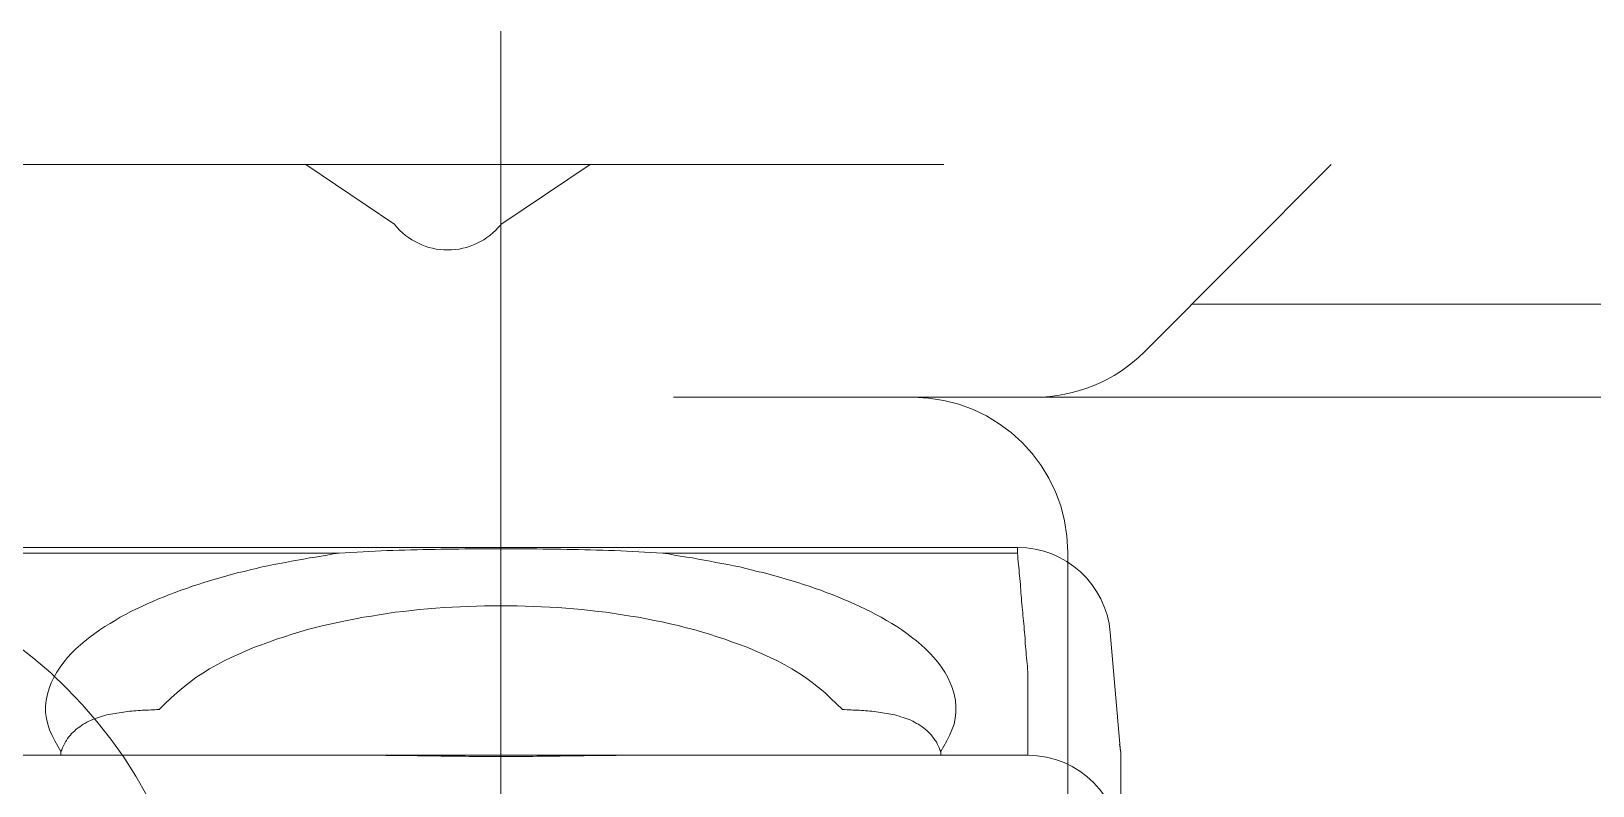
# Model space of a CAD drawing. Units: millimetres at full size, sheet at 1:30. Extents: x -17796 to 21385, y -23279 to 7734.
# Drawn here: x -4924.4 to -4874, y -2856.1 to -2831.8 of the extents above; entities that cross this region are included whole.
import ezdxf

# ---------------------------------------------------------------- set-up
doc = ezdxf.new("R2010")
doc.units = ezdxf.units.MM
doc.header["$LTSCALE"] = 30
doc.linetypes.add('DASHED2', pattern=[3, 2, -1])
doc.layers.add('3-B_仕上線（タイル・', color=7, linetype='Continuous', lineweight=18)
doc.layers.add('E-8_緑点線', color=7, linetype='DASHED2', lineweight=9)

# ---------------------------------------------------------------- blocks, each defined once
blk = doc.blocks.new('1')
at = {"layer": 'E-8_緑点線'}
for p, q in [((125.12, -178.13), (125.12, -131.97)), ((679.41, -136.27), (18.22, -136.27)), ((121.7, -138.2), (118.83, -136.27)), ((125.12, -138.2), (128, -136.27)), ((145.87, -142.31), (151.91, -136.27)), ((147.41, -140.77), (191.1, -140.77)), ((125.12, -181.81), (125.12, -141.81)), ((40.69, -143.77), (171.35, -143.77)), ((108.46, -148.61), (112.85, -148.61)), ((108.46, -148.61), (112.85, -148.61)), ((108.46, -148.79), (119.91, -148.79)), ((112.85, -148.61), (113.93, -148.61)), ((112.85, -148.61), (113.93, -148.61)), ((113.93, -148.61), (122.74, -148.61)), ((113.93, -148.61), (122.74, -148.61)), ((113.93, -148.61), (122.74, -148.61)), ((113.93, -148.61), (122.74, -148.61)), ((122.74, -148.61), (126.99, -148.61)), ((122.74, -148.61), (126.99, -148.61)), ((126.99, -148.61), (128.24, -148.61)), ((126.99, -148.61), (128.24, -148.61)), ((128.24, -148.61), (141.79, -148.61)), ((128.24, -148.61), (141.79, -148.61)), ((130.34, -148.79), (141.79, -148.79)), ((130.34, -148.79), (141.79, -148.79)), ((141.79, -148.61), (141.79, -148.79)), ((141.79, -148.61), (141.79, -148.79)), ((143.41, -163.77), (143.41, -148.75)), ((144.78, -151.35), (145.1, -155.07)), ((144.78, -151.35), (145.1, -155.07)), ((142.12, -153.56), (142.12, -155.19)), ((110.93, -155.31), (108.12, -155.31)), ((112.79, -155.31), (110.93, -155.31)), ((112.79, -155.31), (110.93, -155.31)), ((112.79, -155.31), (115.82, -155.31)), ((112.79, -155.31), (115.82, -155.31)), ((115.82, -155.31), (120.89, -155.31)), ((115.82, -155.31), (120.89, -155.31)), ((120.89, -155.31), (129.35, -155.31)), ((120.89, -155.31), (129.35, -155.31)), ((129.35, -155.31), (134.43, -155.31)), ((129.35, -155.31), (134.43, -155.31)), ((134.43, -155.31), (137.46, -155.31)), ((137.46, -155.31), (139.31, -155.31)), ((139.31, -155.31), (142.12, -155.31)), ((139.31, -155.31), (142.12, -155.31)), ((142.12, -155.19), (142.12, -155.31)), ((145.12, -158.01), (145.12, -155.31)), ((145.12, -158.01), (145.12, -155.31))]:
    blk.add_line(p, q, dxfattribs=at)
for points in [[(108.46, -148.61), (112.85, -148.61), (113.93, -148.61)], [(108.46, -148.61), (108.46, -148.79), (119.91, -148.79)], [(108.46, -148.61), (112.85, -148.61), (113.93, -148.61)], [(119.91, -148.79), (119.72, -148.82), (119.52, -148.86), (119.33, -148.89), (119.14, -148.92), (118.95, -148.95), (118.76, -148.99), (118.56, -149.02), (118.37, -149.05), (118.18, -149.09), (117.99, -149.13), (117.8, -149.16), (117.61, -149.2), (117.42, -149.24), (117.23, -149.29), (117.04, -149.33), (116.85, -149.38), (116.66, -149.42), (116.47, -149.47), (116.29, -149.52), (116.1, -149.58), (115.91, -149.63), (115.73, -149.69), (115.54, -149.74), (115.36, -149.8), (115.17, -149.86), (114.99, -149.93), (114.8, -149.99), (114.62, -150.06), (114.44, -150.13), (114.26, -150.2), (114.08, -150.27), (113.9, -150.35), (113.72, -150.43), (113.54, -150.51), (113.37, -150.59), (113.19, -150.68), (113.02, -150.77), (112.85, -150.86), (112.68, -150.96)], [(119.91, -148.79), (119.72, -148.82), (119.52, -148.86), (119.33, -148.89), (119.14, -148.92), (118.95, -148.95), (118.76, -148.99), (118.56, -149.02), (118.37, -149.05), (118.18, -149.09), (117.99, -149.13), (117.8, -149.16), (117.61, -149.2), (117.42, -149.24), (117.23, -149.29), (117.04, -149.33), (116.85, -149.38), (116.66, -149.42), (116.47, -149.47), (116.29, -149.52), (116.1, -149.58), (115.91, -149.63), (115.73, -149.69), (115.54, -149.74), (115.36, -149.8), (115.17, -149.86), (114.99, -149.93), (114.8, -149.99), (114.62, -150.06), (114.44, -150.13), (114.26, -150.2), (114.08, -150.27), (113.9, -150.35), (113.72, -150.43), (113.54, -150.51), (113.37, -150.59), (113.19, -150.68), (113.02, -150.77), (112.85, -150.86), (112.68, -150.96)], [(119.91, -148.79), (120.1, -148.78), (120.29, -148.77), (120.49, -148.76), (120.68, -148.75), (120.87, -148.74), (121.07, -148.73), (121.26, -148.72), (121.45, -148.71), (121.64, -148.71), (121.84, -148.7), (122.03, -148.7), (122.22, -148.69), (122.42, -148.69), (122.61, -148.68), (122.8, -148.68), (123, -148.68), (123.19, -148.67), (123.38, -148.67), (123.58, -148.67), (123.77, -148.67), (123.96, -148.66), (124.16, -148.66), (124.35, -148.66), (124.54, -148.66), (124.74, -148.66), (124.93, -148.66), (125.12, -148.66), (125.32, -148.66), (125.51, -148.66), (125.7, -148.66), (125.9, -148.66), (126.09, -148.66), (126.28, -148.66), (126.48, -148.67), (126.67, -148.67), (126.86, -148.67), (127.06, -148.67), (127.25, -148.68), (127.44, -148.68)], [(119.91, -148.79), (120.1, -148.78), (120.29, -148.77), (120.49, -148.76), (120.68, -148.75), (120.87, -148.74), (121.07, -148.73), (121.26, -148.72), (121.45, -148.71), (121.64, -148.71), (121.84, -148.7), (122.03, -148.7), (122.22, -148.69), (122.42, -148.69), (122.61, -148.68), (122.8, -148.68), (123, -148.68), (123.19, -148.67), (123.38, -148.67), (123.58, -148.67), (123.77, -148.67), (123.96, -148.66), (124.16, -148.66), (124.35, -148.66), (124.54, -148.66), (124.74, -148.66), (124.93, -148.66), (125.12, -148.66), (125.32, -148.66), (125.51, -148.66), (125.7, -148.66), (125.9, -148.66), (126.09, -148.66), (126.28, -148.66), (126.48, -148.67), (126.67, -148.67), (126.86, -148.67), (127.06, -148.67), (127.25, -148.68), (127.44, -148.68)], [(122.74, -148.61), (126.99, -148.61), (128.24, -148.61), (141.79, -148.61)], [(122.74, -148.61), (126.99, -148.61), (128.24, -148.61), (141.79, -148.61)], [(127.44, -148.68), (127.63, -148.68), (127.83, -148.69), (128.02, -148.69), (128.21, -148.7), (128.41, -148.7), (128.6, -148.71), (128.79, -148.71), (128.99, -148.72), (129.18, -148.73), (129.37, -148.74), (129.57, -148.75), (129.76, -148.76), (129.95, -148.77), (130.14, -148.78), (130.34, -148.79)], [(127.44, -148.68), (127.63, -148.68), (127.83, -148.69), (128.02, -148.69), (128.21, -148.7), (128.41, -148.7), (128.6, -148.71), (128.79, -148.71), (128.99, -148.72), (129.18, -148.73), (129.37, -148.74), (129.57, -148.75), (129.76, -148.76), (129.95, -148.77), (130.14, -148.78), (130.34, -148.79)], [(135.44, -149.99), (135.26, -149.93), (135.07, -149.86), (134.89, -149.8), (134.7, -149.74), (134.52, -149.69), (134.33, -149.63), (134.15, -149.58), (133.96, -149.52), (133.77, -149.47), (133.58, -149.42), (133.39, -149.38), (133.2, -149.33), (133.02, -149.29), (132.83, -149.24), (132.64, -149.2), (132.45, -149.16), (132.25, -149.13), (132.06, -149.09), (131.87, -149.05), (131.68, -149.02), (131.49, -148.99), (131.3, -148.95), (131.11, -148.92), (130.91, -148.89), (130.72, -148.86), (130.53, -148.82), (130.34, -148.79)], [(135.44, -149.99), (135.26, -149.93), (135.07, -149.86), (134.89, -149.8), (134.7, -149.74), (134.52, -149.69), (134.33, -149.63), (134.15, -149.58), (133.96, -149.52), (133.77, -149.47), (133.58, -149.42), (133.39, -149.38), (133.2, -149.33), (133.02, -149.29), (132.83, -149.24), (132.64, -149.2), (132.45, -149.16), (132.25, -149.13), (132.06, -149.09), (131.87, -149.05), (131.68, -149.02), (131.49, -148.99), (131.3, -148.95), (131.11, -148.92), (130.91, -148.89), (130.72, -148.86), (130.53, -148.82), (130.34, -148.79)], [(141.79, -148.79), (141.8, -148.88), (141.8, -148.98), (141.81, -149.07), (141.82, -149.16), (141.83, -149.25), (141.84, -149.34), (141.84, -149.43), (141.85, -149.52), (141.86, -149.61), (141.87, -149.71), (141.88, -149.8), (141.88, -149.89), (141.89, -149.98), (141.9, -150.07), (141.91, -150.16), (141.92, -150.25), (141.92, -150.34), (141.93, -150.44), (141.94, -150.53), (141.95, -150.62), (141.96, -150.71), (141.96, -150.8), (141.97, -150.89), (141.98, -150.98), (141.99, -151.07), (142, -151.16), (142, -151.26), (142.01, -151.35), (142.02, -151.44), (142.03, -151.53), (142.03, -151.62), (142.04, -151.71), (142.05, -151.8), (142.06, -151.89), (142.07, -151.99), (142.07, -152.08), (142.08, -152.17), (142.09, -152.26), (142.1, -152.35)], [(141.79, -148.79), (141.8, -148.88), (141.8, -148.98), (141.81, -149.07), (141.82, -149.16), (141.83, -149.25), (141.84, -149.34), (141.84, -149.43), (141.85, -149.52), (141.86, -149.61), (141.87, -149.71), (141.88, -149.8), (141.88, -149.89), (141.89, -149.98), (141.9, -150.07), (141.91, -150.16), (141.92, -150.25), (141.92, -150.34), (141.93, -150.44), (141.94, -150.53), (141.95, -150.62), (141.96, -150.71), (141.96, -150.8), (141.97, -150.89), (141.98, -150.98), (141.99, -151.07), (142, -151.16), (142, -151.26), (142.01, -151.35), (142.02, -151.44), (142.03, -151.53), (142.03, -151.62), (142.04, -151.71), (142.05, -151.8), (142.06, -151.89), (142.07, -151.99), (142.07, -152.08), (142.08, -152.17), (142.09, -152.26), (142.1, -152.35)], [(139.31, -155.19), (139.41, -155.02), (139.51, -154.84), (139.59, -154.67), (139.67, -154.49), (139.74, -154.31), (139.78, -154.12), (139.8, -153.93), (139.8, -153.73), (139.79, -153.54), (139.75, -153.34), (139.69, -153.16), (139.62, -152.97), (139.54, -152.8), (139.44, -152.63), (139.34, -152.47), (139.22, -152.31), (139.09, -152.16), (138.96, -152.02), (138.82, -151.88), (138.68, -151.75), (138.53, -151.62), (138.37, -151.5), (138.22, -151.38), (138.06, -151.27), (137.9, -151.16), (137.73, -151.06), (137.56, -150.96), (137.39, -150.86), (137.22, -150.77), (137.05, -150.68), (136.88, -150.6), (136.7, -150.51), (136.52, -150.43), (136.35, -150.35), (136.17, -150.28), (135.99, -150.2), (135.81, -150.13), (135.62, -150.06), (135.44, -149.99)], [(139.31, -155.19), (139.41, -155.02), (139.51, -154.84), (139.59, -154.67), (139.67, -154.49), (139.74, -154.31), (139.78, -154.12), (139.8, -153.93), (139.8, -153.73), (139.79, -153.54), (139.75, -153.34), (139.69, -153.16), (139.62, -152.97), (139.54, -152.8), (139.44, -152.63), (139.34, -152.47), (139.22, -152.31), (139.09, -152.16), (138.96, -152.02), (138.82, -151.88), (138.68, -151.75), (138.53, -151.62), (138.37, -151.5), (138.22, -151.38), (138.06, -151.27), (137.9, -151.16), (137.73, -151.06), (137.56, -150.96), (137.39, -150.86), (137.22, -150.77), (137.05, -150.68), (136.88, -150.6), (136.7, -150.51), (136.52, -150.43), (136.35, -150.35), (136.17, -150.28), (135.99, -150.2), (135.81, -150.13), (135.62, -150.06), (135.44, -149.99)], [(126.7, -150.53), (126.43, -150.52), (126.17, -150.51), (125.91, -150.5), (125.65, -150.49), (125.38, -150.49), (125.12, -150.49), (124.86, -150.49), (124.6, -150.49), (124.34, -150.5), (124.07, -150.51), (123.81, -150.52), (123.55, -150.53), (123.29, -150.55), (123.03, -150.57), (122.77, -150.59), (122.5, -150.61), (122.24, -150.64), (121.98, -150.67), (121.72, -150.7), (121.46, -150.74), (121.2, -150.78), (120.95, -150.82), (120.69, -150.86), (120.43, -150.91), (120.17, -150.96), (119.91, -151.02), (119.66, -151.07), (119.4, -151.13), (119.15, -151.19), (118.89, -151.26), (118.64, -151.33), (118.39, -151.41), (118.14, -151.49), (117.89, -151.57), (117.64, -151.66), (117.4, -151.75), (117.15, -151.84), (116.91, -151.94), (116.67, -152.05)], [(126.7, -150.53), (126.43, -150.52), (126.17, -150.51), (125.91, -150.5), (125.65, -150.49), (125.38, -150.49), (125.12, -150.49), (124.86, -150.49), (124.6, -150.49), (124.34, -150.5), (124.07, -150.51), (123.81, -150.52), (123.55, -150.53), (123.29, -150.55), (123.03, -150.57), (122.77, -150.59), (122.5, -150.61), (122.24, -150.64), (121.98, -150.67), (121.72, -150.7), (121.46, -150.74), (121.2, -150.78), (120.95, -150.82), (120.69, -150.86), (120.43, -150.91), (120.17, -150.96), (119.91, -151.02), (119.66, -151.07), (119.4, -151.13), (119.15, -151.19), (118.89, -151.26), (118.64, -151.33), (118.39, -151.41), (118.14, -151.49), (117.89, -151.57), (117.64, -151.66), (117.4, -151.75), (117.15, -151.84), (116.91, -151.94), (116.67, -152.05)], [(136.14, -153.83), (135.95, -153.65), (135.76, -153.47), (135.57, -153.29), (135.37, -153.12), (135.16, -152.96), (134.95, -152.8), (134.74, -152.66), (134.51, -152.52), (134.28, -152.39), (134.05, -152.27), (133.81, -152.16), (133.57, -152.05), (133.33, -151.94), (133.09, -151.84), (132.85, -151.75), (132.6, -151.66), (132.35, -151.57), (132.1, -151.49), (131.85, -151.41), (131.6, -151.33), (131.35, -151.26), (131.1, -151.2), (130.84, -151.13), (130.59, -151.07), (130.33, -151.01), (130.07, -150.96), (129.82, -150.91), (129.56, -150.86), (129.3, -150.82), (129.04, -150.78), (128.78, -150.74), (128.52, -150.7), (128.26, -150.67), (128, -150.64), (127.74, -150.61), (127.48, -150.59), (127.22, -150.57), (126.96, -150.55), (126.7, -150.53)], [(136.14, -153.83), (135.95, -153.65), (135.76, -153.47), (135.57, -153.29), (135.37, -153.12), (135.16, -152.96), (134.95, -152.8), (134.74, -152.66), (134.51, -152.52), (134.28, -152.39), (134.05, -152.27), (133.81, -152.16), (133.57, -152.05), (133.33, -151.94), (133.09, -151.84), (132.85, -151.75), (132.6, -151.66), (132.35, -151.57), (132.1, -151.49), (131.85, -151.41), (131.6, -151.33), (131.35, -151.26), (131.1, -151.2), (130.84, -151.13), (130.59, -151.07), (130.33, -151.01), (130.07, -150.96), (129.82, -150.91), (129.56, -150.86), (129.3, -150.82), (129.04, -150.78), (128.78, -150.74), (128.52, -150.7), (128.26, -150.67), (128, -150.64), (127.74, -150.61), (127.48, -150.59), (127.22, -150.57), (126.96, -150.55), (126.7, -150.53)], [(112.68, -150.96), (112.52, -151.06), (112.35, -151.16), (112.19, -151.27), (112.03, -151.38), (111.87, -151.5), (111.72, -151.62), (111.57, -151.75), (111.42, -151.88), (111.28, -152.02), (111.15, -152.16), (111.03, -152.31), (110.91, -152.47), (110.8, -152.63), (110.71, -152.8), (110.62, -152.97), (110.55, -153.16), (110.5, -153.34), (110.46, -153.54), (110.44, -153.73), (110.44, -153.93), (110.47, -154.12), (110.51, -154.31), (110.57, -154.49), (110.65, -154.67), (110.74, -154.84), (110.83, -155.02), (110.93, -155.19)], [(112.68, -150.96), (112.52, -151.06), (112.35, -151.16), (112.19, -151.27), (112.03, -151.38), (111.87, -151.5), (111.72, -151.62), (111.57, -151.75), (111.42, -151.88), (111.28, -152.02), (111.15, -152.16), (111.03, -152.31), (110.91, -152.47), (110.8, -152.63), (110.71, -152.8), (110.62, -152.97), (110.55, -153.16), (110.5, -153.34), (110.46, -153.54), (110.44, -153.73), (110.44, -153.93), (110.47, -154.12), (110.51, -154.31), (110.57, -154.49), (110.65, -154.67), (110.74, -154.84), (110.83, -155.02), (110.93, -155.19)], [(116.67, -152.05), (116.43, -152.16), (116.2, -152.27), (115.96, -152.39), (115.73, -152.52), (115.51, -152.66), (115.29, -152.8), (115.08, -152.96), (114.88, -153.12), (114.68, -153.29), (114.48, -153.47), (114.29, -153.65), (114.1, -153.83)], [(116.67, -152.05), (116.43, -152.16), (116.2, -152.27), (115.96, -152.39), (115.73, -152.52), (115.51, -152.66), (115.29, -152.8), (115.08, -152.96), (114.88, -153.12), (114.68, -153.29), (114.48, -153.47), (114.29, -153.65), (114.1, -153.83)], [(142.1, -152.35), (142.11, -152.44), (142.11, -152.53), (142.12, -152.62)], [(142.1, -152.35), (142.11, -152.44), (142.11, -152.53), (142.12, -152.62)], [(142.12, -153.56), (142.12, -153.53), (142.12, -153.5), (142.12, -153.47), (142.12, -153.44), (142.12, -153.41), (142.12, -153.38), (142.12, -153.34), (142.12, -153.31), (142.12, -153.28), (142.12, -153.25), (142.12, -153.22), (142.12, -153.19), (142.12, -153.16), (142.12, -153.13), (142.12, -153.09), (142.12, -153.06), (142.12, -153.03), (142.12, -153), (142.12, -152.97), (142.12, -152.94), (142.12, -152.91), (142.12, -152.87), (142.12, -152.84), (142.12, -152.81), (142.12, -152.78), (142.12, -152.75), (142.12, -152.72), (142.12, -152.69), (142.12, -152.66), (142.12, -152.62)], [(142.12, -153.56), (142.12, -153.53), (142.12, -153.5), (142.12, -153.47), (142.12, -153.44), (142.12, -153.41), (142.12, -153.38), (142.12, -153.34), (142.12, -153.31), (142.12, -153.28), (142.12, -153.25), (142.12, -153.22), (142.12, -153.19), (142.12, -153.16), (142.12, -153.13), (142.12, -153.09), (142.12, -153.06), (142.12, -153.03), (142.12, -153), (142.12, -152.97), (142.12, -152.94), (142.12, -152.91), (142.12, -152.87), (142.12, -152.84), (142.12, -152.81), (142.12, -152.78), (142.12, -152.75), (142.12, -152.72), (142.12, -152.69), (142.12, -152.66), (142.12, -152.62)], [(142.12, -153.56), (142.12, -155.19), (142.12, -155.31)], [(114.1, -153.83), (114.03, -153.83), (113.97, -153.84), (113.9, -153.84), (113.83, -153.84), (113.76, -153.85), (113.69, -153.85), (113.63, -153.86), (113.56, -153.86), (113.49, -153.87), (113.42, -153.87), (113.35, -153.88), (113.29, -153.88), (113.22, -153.89), (113.15, -153.89), (113.08, -153.9), (113.02, -153.91), (112.95, -153.92), (112.88, -153.93), (112.81, -153.94), (112.74, -153.95), (112.68, -153.96), (112.61, -153.97), (112.54, -153.98), (112.48, -154), (112.41, -154.01), (112.34, -154.03), (112.28, -154.05), (112.21, -154.07), (112.15, -154.09), (112.08, -154.11), (112.02, -154.13), (111.96, -154.16), (111.89, -154.19), (111.83, -154.21), (111.77, -154.24), (111.71, -154.28), (111.65, -154.31), (111.6, -154.35), (111.54, -154.39)], [(114.1, -153.83), (114.03, -153.83), (113.97, -153.84), (113.9, -153.84), (113.83, -153.84), (113.76, -153.85), (113.69, -153.85), (113.63, -153.86), (113.56, -153.86), (113.49, -153.87), (113.42, -153.87), (113.35, -153.88), (113.29, -153.88), (113.22, -153.89), (113.15, -153.89), (113.08, -153.9), (113.02, -153.91), (112.95, -153.92), (112.88, -153.93), (112.81, -153.94), (112.74, -153.95), (112.68, -153.96), (112.61, -153.97), (112.54, -153.98), (112.48, -154), (112.41, -154.01), (112.34, -154.03), (112.28, -154.05), (112.21, -154.07), (112.15, -154.09), (112.08, -154.11), (112.02, -154.13), (111.96, -154.16), (111.89, -154.19), (111.83, -154.21), (111.77, -154.24), (111.71, -154.28), (111.65, -154.31), (111.6, -154.35), (111.54, -154.39)], [(137.16, -153.9), (137.09, -153.89), (137.03, -153.89), (136.96, -153.88), (136.89, -153.88), (136.82, -153.87), (136.76, -153.87), (136.69, -153.86), (136.62, -153.86), (136.55, -153.85), (136.48, -153.85), (136.42, -153.84), (136.35, -153.84), (136.28, -153.84), (136.21, -153.83), (136.14, -153.83)], [(137.37, -153.93), (137.3, -153.92), (137.23, -153.91), (137.16, -153.9), (137.09, -153.89), (137.03, -153.89), (136.96, -153.88), (136.89, -153.88), (136.82, -153.87), (136.76, -153.87), (136.69, -153.86), (136.62, -153.86), (136.55, -153.85), (136.48, -153.85), (136.42, -153.84), (136.35, -153.84), (136.28, -153.84), (136.21, -153.83), (136.14, -153.83)], [(139.31, -155.19), (139.28, -155.13), (139.26, -155.07), (139.23, -155), (139.2, -154.94), (139.17, -154.88), (139.13, -154.83), (139.09, -154.77), (139.05, -154.71), (139.01, -154.66), (138.96, -154.61), (138.92, -154.56), (138.87, -154.52), (138.81, -154.47), (138.76, -154.43), (138.71, -154.39), (138.65, -154.35), (138.59, -154.31), (138.53, -154.28), (138.47, -154.24), (138.41, -154.21), (138.35, -154.18), (138.29, -154.16), (138.23, -154.13), (138.16, -154.11), (138.1, -154.09), (138.03, -154.07), (137.97, -154.05), (137.9, -154.03), (137.83, -154.01), (137.77, -154), (137.7, -153.98), (137.64, -153.97), (137.57, -153.96), (137.5, -153.95), (137.43, -153.94), (137.37, -153.93), (137.3, -153.92), (137.23, -153.91), (137.16, -153.9)], [(139.31, -155.2), (139.31, -155.2), (139.31, -155.19), (139.31, -155.19), (139.28, -155.13), (139.26, -155.07), (139.23, -155), (139.2, -154.94), (139.17, -154.88), (139.13, -154.83), (139.09, -154.77), (139.05, -154.71), (139.01, -154.66), (138.96, -154.61), (138.92, -154.56), (138.87, -154.52), (138.81, -154.47), (138.76, -154.43), (138.71, -154.39), (138.65, -154.35), (138.59, -154.31), (138.53, -154.28), (138.47, -154.24), (138.41, -154.21), (138.35, -154.18), (138.29, -154.16), (138.23, -154.13), (138.16, -154.11), (138.1, -154.09), (138.03, -154.07), (137.97, -154.05), (137.9, -154.03), (137.83, -154.01), (137.77, -154), (137.7, -153.98), (137.64, -153.97), (137.57, -153.96), (137.5, -153.95), (137.43, -153.94), (137.37, -153.93)], [(111.54, -154.39), (111.49, -154.43), (111.43, -154.47), (111.38, -154.52), (111.33, -154.56), (111.28, -154.61), (111.24, -154.66), (111.19, -154.71), (111.15, -154.77), (111.11, -154.83), (111.08, -154.88), (111.05, -154.94), (111.02, -155), (110.99, -155.07), (110.96, -155.13), (110.93, -155.19)], [(111.54, -154.39), (111.49, -154.43), (111.43, -154.47), (111.38, -154.52), (111.33, -154.56), (111.28, -154.61), (111.24, -154.66), (111.19, -154.71), (111.15, -154.77), (111.11, -154.83), (111.08, -154.88), (111.05, -154.94), (111.02, -155), (110.99, -155.07), (110.96, -155.13), (110.93, -155.19)], [(110.93, -155.3), (110.93, -155.31), (110.93, -155.31), (110.93, -155.31), (108.12, -155.31)], [(110.93, -155.19), (110.93, -155.19), (110.93, -155.2), (110.93, -155.2), (110.93, -155.2), (110.93, -155.21), (110.93, -155.21), (110.93, -155.21), (110.93, -155.21), (110.93, -155.22), (110.93, -155.22), (110.93, -155.22), (110.93, -155.23), (110.93, -155.23), (110.93, -155.23), (110.93, -155.23), (110.93, -155.24), (110.93, -155.24), (110.93, -155.24), (110.93, -155.25), (110.93, -155.25), (110.93, -155.25), (110.93, -155.26), (110.93, -155.26), (110.93, -155.26), (110.93, -155.26), (110.93, -155.27), (110.93, -155.27), (110.93, -155.27), (110.93, -155.28), (110.93, -155.28), (110.93, -155.28), (110.93, -155.28), (110.93, -155.29), (110.93, -155.29), (110.93, -155.29), (110.93, -155.3), (110.93, -155.3), (110.93, -155.3), (110.93, -155.3)], [(110.93, -155.19), (110.93, -155.19), (110.93, -155.2), (110.93, -155.2), (110.93, -155.2), (110.93, -155.21), (110.93, -155.21), (110.93, -155.21), (110.93, -155.21), (110.93, -155.22), (110.93, -155.22), (110.93, -155.22), (110.93, -155.23), (110.93, -155.23), (110.93, -155.23), (110.93, -155.23), (110.93, -155.24), (110.93, -155.24), (110.93, -155.24), (110.93, -155.25), (110.93, -155.25), (110.93, -155.25), (110.93, -155.26), (110.93, -155.26), (110.93, -155.26), (110.93, -155.26), (110.93, -155.27), (110.93, -155.27), (110.93, -155.27), (110.93, -155.28), (110.93, -155.28), (110.93, -155.28), (110.93, -155.28), (110.93, -155.29), (110.93, -155.29), (110.93, -155.29), (110.93, -155.3), (110.93, -155.3), (110.93, -155.3), (110.93, -155.3)], [(110.93, -155.3), (110.93, -155.31), (110.93, -155.31), (110.93, -155.31)], [(120.89, -155.31), (121.02, -155.31), (121.15, -155.31), (121.28, -155.31), (121.41, -155.32), (121.54, -155.32), (121.66, -155.32), (121.79, -155.32), (121.92, -155.32), (122.05, -155.32), (122.18, -155.32), (122.3, -155.32), (122.43, -155.33), (122.56, -155.33), (122.69, -155.33), (122.82, -155.33), (122.94, -155.33), (123.07, -155.33), (123.2, -155.34), (123.33, -155.34), (123.46, -155.34), (123.59, -155.34), (123.71, -155.34), (123.84, -155.34), (123.97, -155.34), (124.1, -155.35), (124.23, -155.35), (124.35, -155.35), (124.48, -155.35), (124.61, -155.35), (124.74, -155.35), (124.87, -155.35), (124.99, -155.35), (125.12, -155.35), (125.25, -155.35), (125.38, -155.35), (125.51, -155.35), (125.64, -155.35), (125.76, -155.35), (125.89, -155.35)], [(120.89, -155.31), (121.02, -155.31), (121.15, -155.31), (121.28, -155.31), (121.41, -155.32), (121.54, -155.32), (121.66, -155.32), (121.79, -155.32), (121.92, -155.32), (122.05, -155.32), (122.18, -155.32), (122.3, -155.32), (122.43, -155.33), (122.56, -155.33), (122.69, -155.33), (122.82, -155.33), (122.94, -155.33), (123.07, -155.33), (123.2, -155.34), (123.33, -155.34), (123.46, -155.34), (123.59, -155.34), (123.71, -155.34), (123.84, -155.34), (123.97, -155.34), (124.1, -155.35), (124.23, -155.35), (124.35, -155.35), (124.48, -155.35), (124.61, -155.35), (124.74, -155.35), (124.87, -155.35), (124.99, -155.35), (125.12, -155.35), (125.25, -155.35), (125.38, -155.35), (125.51, -155.35), (125.64, -155.35), (125.76, -155.35), (125.89, -155.35)], [(125.89, -155.35), (126.02, -155.35), (126.15, -155.35), (126.28, -155.34), (126.4, -155.34), (126.53, -155.34), (126.66, -155.34), (126.79, -155.34), (126.92, -155.34), (127.04, -155.34), (127.17, -155.33), (127.3, -155.33), (127.43, -155.33), (127.56, -155.33), (127.69, -155.33), (127.81, -155.33), (127.94, -155.32), (128.07, -155.32), (128.2, -155.32), (128.33, -155.32), (128.45, -155.32), (128.58, -155.32), (128.71, -155.32), (128.84, -155.32), (128.97, -155.31), (129.09, -155.31), (129.22, -155.31), (129.35, -155.31)], [(125.89, -155.35), (126.02, -155.35), (126.15, -155.35), (126.28, -155.34), (126.4, -155.34), (126.53, -155.34), (126.66, -155.34), (126.79, -155.34), (126.92, -155.34), (127.04, -155.34), (127.17, -155.33), (127.3, -155.33), (127.43, -155.33), (127.56, -155.33), (127.69, -155.33), (127.81, -155.33), (127.94, -155.32), (128.07, -155.32), (128.2, -155.32), (128.33, -155.32), (128.45, -155.32), (128.58, -155.32), (128.71, -155.32), (128.84, -155.32), (128.97, -155.31), (129.09, -155.31), (129.22, -155.31), (129.35, -155.31)], [(134.43, -155.31), (137.46, -155.31), (139.31, -155.31)], [(139.31, -155.2), (139.31, -155.2), (139.31, -155.19), (139.31, -155.19)], [(139.31, -155.31), (139.31, -155.31), (139.31, -155.31), (139.31, -155.3), (139.31, -155.3), (139.31, -155.3), (139.31, -155.3), (139.31, -155.29), (139.31, -155.29), (139.31, -155.29), (139.31, -155.28), (139.31, -155.28), (139.31, -155.28), (139.31, -155.28), (139.31, -155.27), (139.31, -155.27), (139.31, -155.27), (139.31, -155.26), (139.31, -155.26), (139.31, -155.26), (139.31, -155.26), (139.31, -155.25), (139.31, -155.25), (139.31, -155.25), (139.31, -155.24), (139.31, -155.24), (139.31, -155.24), (139.31, -155.23), (139.31, -155.23), (139.31, -155.23), (139.31, -155.23), (139.31, -155.22), (139.31, -155.22), (139.31, -155.22), (139.31, -155.21), (139.31, -155.21), (139.31, -155.21), (139.31, -155.21), (139.31, -155.2), (139.31, -155.2)], [(139.31, -155.31), (139.31, -155.31), (139.31, -155.31), (139.31, -155.3), (139.31, -155.3), (139.31, -155.3), (139.31, -155.3), (139.31, -155.29), (139.31, -155.29), (139.31, -155.29), (139.31, -155.28), (139.31, -155.28), (139.31, -155.28), (139.31, -155.28), (139.31, -155.27), (139.31, -155.27), (139.31, -155.27), (139.31, -155.26), (139.31, -155.26), (139.31, -155.26), (139.31, -155.26), (139.31, -155.25), (139.31, -155.25), (139.31, -155.25), (139.31, -155.24), (139.31, -155.24), (139.31, -155.24), (139.31, -155.23), (139.31, -155.23), (139.31, -155.23), (139.31, -155.23), (139.31, -155.22), (139.31, -155.22), (139.31, -155.22), (139.31, -155.21), (139.31, -155.21), (139.31, -155.21), (139.31, -155.21), (139.31, -155.2), (139.31, -155.2)], [(145.11, -155.19), (145.11, -155.19), (145.11, -155.19), (145.11, -155.19), (145.11, -155.19), (145.12, -155.2), (145.12, -155.2), (145.12, -155.2), (145.12, -155.2), (145.12, -155.2), (145.12, -155.21), (145.12, -155.21), (145.12, -155.21), (145.12, -155.21), (145.12, -155.21), (145.12, -155.21), (145.12, -155.22), (145.12, -155.22), (145.12, -155.22), (145.12, -155.22), (145.12, -155.22), (145.12, -155.23), (145.12, -155.23), (145.12, -155.23), (145.12, -155.23), (145.12, -155.23), (145.12, -155.24), (145.12, -155.24), (145.12, -155.24), (145.12, -155.24), (145.12, -155.24), (145.12, -155.25), (145.12, -155.25), (145.12, -155.25), (145.12, -155.25), (145.12, -155.25), (145.12, -155.25), (145.12, -155.26), (145.12, -155.26), (145.12, -155.26)], [(145.11, -155.19), (145.11, -155.19), (145.11, -155.19), (145.11, -155.19), (145.11, -155.19), (145.12, -155.2), (145.12, -155.2), (145.12, -155.2), (145.12, -155.2), (145.12, -155.2), (145.12, -155.21), (145.12, -155.21), (145.12, -155.21), (145.12, -155.21), (145.12, -155.21), (145.12, -155.21), (145.12, -155.22), (145.12, -155.22), (145.12, -155.22), (145.12, -155.22), (145.12, -155.22), (145.12, -155.23), (145.12, -155.23), (145.12, -155.23), (145.12, -155.23), (145.12, -155.23), (145.12, -155.24), (145.12, -155.24), (145.12, -155.24), (145.12, -155.24), (145.12, -155.24), (145.12, -155.25), (145.12, -155.25), (145.12, -155.25), (145.12, -155.25), (145.12, -155.25), (145.12, -155.25), (145.12, -155.26), (145.12, -155.26), (145.12, -155.26)], [(145.12, -155.26), (145.12, -155.26), (145.12, -155.26), (145.12, -155.27), (145.12, -155.27), (145.12, -155.27), (145.12, -155.27), (145.12, -155.27), (145.12, -155.28), (145.12, -155.28), (145.12, -155.28), (145.12, -155.28), (145.12, -155.28), (145.12, -155.29), (145.12, -155.29), (145.12, -155.29), (145.12, -155.29), (145.12, -155.29), (145.12, -155.3), (145.12, -155.3), (145.12, -155.3), (145.12, -155.3), (145.12, -155.3), (145.12, -155.3), (145.12, -155.31), (145.12, -155.31), (145.12, -155.31), (145.12, -155.31)], [(145.12, -155.26), (145.12, -155.26), (145.12, -155.26), (145.12, -155.27), (145.12, -155.27), (145.12, -155.27), (145.12, -155.27), (145.12, -155.27), (145.12, -155.28), (145.12, -155.28), (145.12, -155.28), (145.12, -155.28), (145.12, -155.28), (145.12, -155.29), (145.12, -155.29), (145.12, -155.29), (145.12, -155.29), (145.12, -155.29), (145.12, -155.3), (145.12, -155.3), (145.12, -155.3), (145.12, -155.3), (145.12, -155.3), (145.12, -155.3), (145.12, -155.31), (145.12, -155.31), (145.12, -155.31), (145.12, -155.31)]]:
    blk.add_lwpolyline(points, dxfattribs=at)
for centre, radius, start, end in [((123.41, -136.82), 2.201, 219.0061, 320.9917), ((142.34, -138.77), 5, 270, 314.8771), ((138.41, -148.77), 5, 0.1773, 89.9999), ((141.79, -151.61), 3, 5, 90), ((141.79, -151.61), 3, 5, 90), ((141.87, -155.48), 3.254, 7.2433, 9.3953), ((141.87, -155.48), 3.254, 7.2433, 9.3953), ((141.87, -155.48), 3.254, 5.2604, 7.2433), ((141.87, -155.48), 3.254, 5.2604, 7.2433), ((142.12, -158.31), 3, 360, 90), ((142.12, -158.31), 3, 360, 90)]:
    blk.add_arc(centre, radius, start, end, dxfattribs=at)

msp = doc.modelspace()

# ---------------------------------------------------------------- linework, layer by layer
at = {"layer": '3-B_仕上線（タイル・'}
msp.add_circle((-4933.83, -2863.6), 15, dxfattribs=at)

# ---------------------------------------------------------------- block references
at = {"layer": 'E-8_緑点線'}
msp.add_blockref('1', (-5034.35, -2699.84), dxfattribs=at)

doc.saveas('drawing.dxf')
